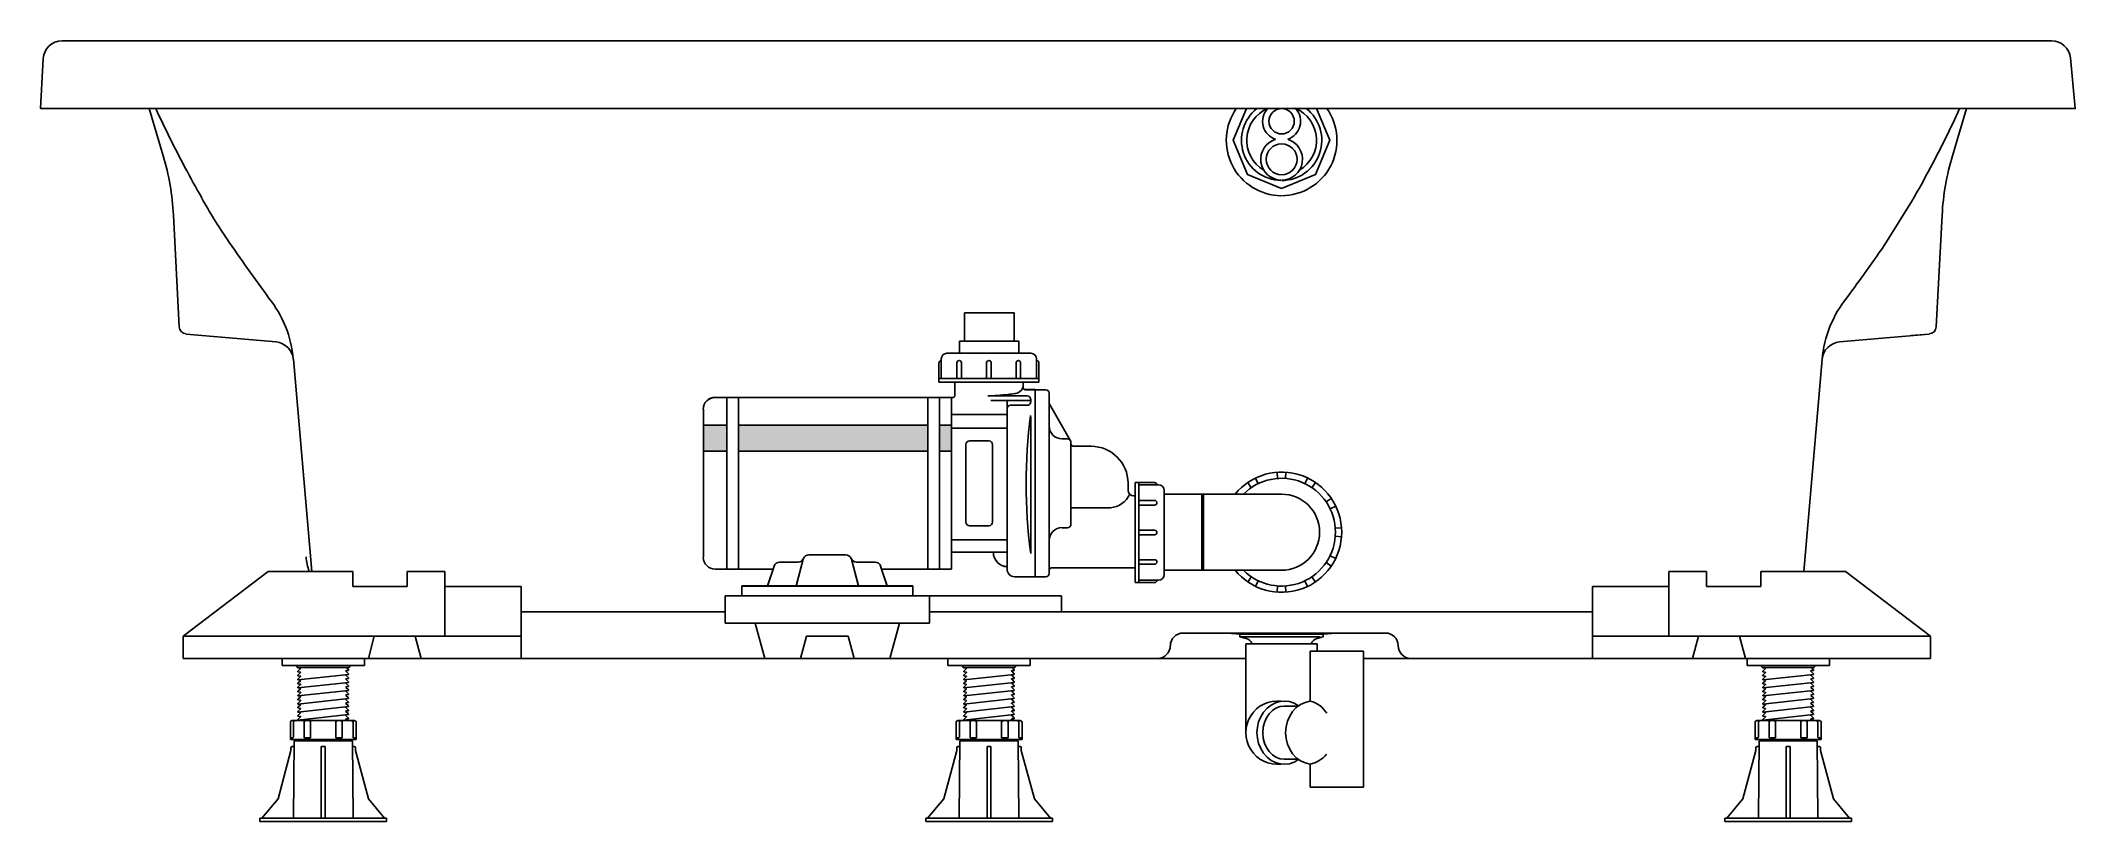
# Model space of a CAD drawing. Header units: millimetres. Extents: x -1216.17 to -1214.67, y 2265.42 to 2266.
import ezdxf

# ---------------------------------------------------------------- set-up
doc = ezdxf.new("R2010")
doc.units = ezdxf.units.MM
doc.header["$LTSCALE"] = 10
doc.layers.add('jacuzzi', color=1, linetype='Continuous')

msp = doc.modelspace()

# ---------------------------------------------------------------- hatches: boundary and pattern name
at = {"layer": 'jacuzzi'}
h = msp.add_hatch(color=256, dxfattribs=at)
h.paths.add_polyline_path([(-1215.6801, 2265.712), (-1215.6801, 2265.6929), (-1215.6628, 2265.6929), (-1215.6628, 2265.712)])
h.paths.add_polyline_path([(-1215.5146, 2265.6929), (-1215.5146, 2265.712), (-1215.6541, 2265.712), (-1215.6541, 2265.6929)])
h.paths.add_polyline_path([(-1215.4973, 2265.712), (-1215.506, 2265.712), (-1215.506, 2265.6929), (-1215.4973, 2265.6929)])

# ---------------------------------------------------------------- linework, layer by layer
for p, q in [((-1216.0888, 2265.9451), (-1216.0784, 2265.9104)), ((-1214.7489, 2265.9451), (-1214.7593, 2265.9104)), ((-1214.7892, 2265.8769), (-1214.8079, 2265.8469)), ((-1216.0665, 2265.7844), (-1216.0708, 2265.8666)), ((-1216.0665, 2265.7844), (-1216.0708, 2265.8666)), ((-1214.7712, 2265.7844), (-1214.7668, 2265.8666)), ((-1214.7712, 2265.7844), (-1214.7668, 2265.8666)), ((-1215.4877, 2265.7947), (-1215.451, 2265.7947)), ((-1216.0614, 2265.7791), (-1215.9951, 2265.7733)), ((-1215.4912, 2265.7739), (-1215.4475, 2265.7739)), ((-1214.7763, 2265.7791), (-1214.8425, 2265.7733)), ((-1214.7763, 2265.7791), (-1214.7899, 2265.7779)), ((-1215.9687, 2265.6042), (-1215.9824, 2265.7606)), ((-1215.5047, 2265.7595), (-1215.5047, 2265.7607)), ((-1215.5047, 2265.7596), (-1215.5047, 2265.7607)), ((-1215.5047, 2265.7463), (-1215.5047, 2265.7595)), ((-1215.5005, 2265.7649), (-1215.4386, 2265.7649)), ((-1215.4344, 2265.7595), (-1215.4344, 2265.7607)), ((-1215.4344, 2265.7596), (-1215.4344, 2265.7607)), ((-1215.4344, 2265.7595), (-1215.4344, 2265.7463)), ((-1214.8689, 2265.6042), (-1214.8553, 2265.7606)), ((-1215.5064, 2265.7463), (-1215.4328, 2265.7463)), ((-1215.5064, 2265.7435), (-1215.4328, 2265.7435)), ((-1215.4947, 2265.7337), (-1215.4947, 2265.7435)), ((-1215.4443, 2265.7394), (-1215.4443, 2265.7435)), ((-1215.4429, 2265.7381), (-1215.4355, 2265.7381)), ((-1215.4429, 2265.738), (-1215.4355, 2265.738)), ((-1215.4355, 2265.6002), (-1215.4355, 2265.738)), ((-1215.4355, 2265.6002), (-1215.4355, 2265.738)), ((-1215.4277, 2265.738), (-1215.4355, 2265.738)), ((-1215.4251, 2265.6028), (-1215.4251, 2265.7354)), ((-1215.6801, 2265.7238), (-1215.6801, 2265.6146)), ((-1215.6801, 2265.7237), (-1215.6801, 2265.6146)), ((-1215.6715, 2265.7324), (-1215.496, 2265.7324)), ((-1215.6628, 2265.7324), (-1215.6628, 2265.6059)), ((-1215.6628, 2265.7324), (-1215.6628, 2265.6059)), ((-1215.6541, 2265.7324), (-1215.6541, 2265.6059)), ((-1215.6541, 2265.7324), (-1215.6541, 2265.6059)), ((-1215.5146, 2265.7324), (-1215.5146, 2265.6059)), ((-1215.506, 2265.7324), (-1215.506, 2265.6059)), ((-1215.4973, 2265.7324), (-1215.4973, 2265.6183)), ((-1215.4973, 2265.7306), (-1215.4973, 2265.6182)), ((-1215.4705, 2265.7335), (-1215.4413, 2265.7335)), ((-1215.4681, 2265.73), (-1215.4388, 2265.73)), ((-1215.4537, 2265.7266), (-1215.4413, 2265.7266)), ((-1215.4388, 2265.7311), (-1215.4388, 2265.7291)), ((-1215.4388, 2265.731), (-1215.4388, 2265.729)), ((-1215.4094, 2265.7005), (-1215.4251, 2265.7278)), ((-1215.6628, 2265.712), (-1215.6801, 2265.712)), ((-1215.5146, 2265.712), (-1215.6541, 2265.712)), ((-1215.506, 2265.712), (-1215.4973, 2265.712)), ((-1215.4973, 2265.7199), (-1215.4562, 2265.7199)), ((-1215.4973, 2265.7098), (-1215.4562, 2265.7098)), ((-1215.4388, 2265.7181), (-1215.4388, 2265.6174)), ((-1215.6628, 2265.6929), (-1215.6801, 2265.6929)), ((-1215.5146, 2265.6929), (-1215.6541, 2265.6929)), ((-1215.506, 2265.6929), (-1215.4973, 2265.6929)), ((-1215.4866, 2265.6405), (-1215.4866, 2265.6977)), ((-1215.4695, 2265.7003), (-1215.484, 2265.7003)), ((-1215.4669, 2265.6405), (-1215.4669, 2265.6977)), ((-1215.4117, 2265.7018), (-1215.4157, 2265.7018)), ((-1215.4091, 2265.639), (-1215.4091, 2265.6992)), ((-1215.3943, 2265.6964), (-1215.4077, 2265.6964)), ((-1215.2571, 2265.6773), (-1215.2568, 2265.6726)), ((-1215.2509, 2265.6726), (-1215.2506, 2265.6773)), ((-1215.367, 2265.664), (-1215.367, 2265.6691)), ((-1215.3617, 2265.6697), (-1215.3617, 2265.596)), ((-1215.359, 2265.6697), (-1215.359, 2265.596)), ((-1215.359, 2265.668), (-1215.3446, 2265.668)), ((-1215.3404, 2265.6638), (-1215.3404, 2265.6019)), ((-1215.3404, 2265.6638), (-1215.3404, 2265.602)), ((-1215.3404, 2265.6611), (-1215.3114, 2265.6611)), ((-1215.2538, 2265.6611), (-1215.3126, 2265.6611)), ((-1215.3126, 2265.6611), (-1215.3126, 2265.6051)), ((-1215.3114, 2265.6611), (-1215.3114, 2265.6051)), ((-1215.2788, 2265.6697), (-1215.2762, 2265.6659)), ((-1215.2711, 2265.6688), (-1215.2731, 2265.673)), ((-1215.2346, 2265.673), (-1215.2366, 2265.6688)), ((-1215.2315, 2265.6659), (-1215.2289, 2265.6697)), ((-1215.38, 2265.6511), (-1215.4091, 2265.6511)), ((-1215.3624, 2265.6599), (-1215.3629, 2265.6599)), ((-1215.3114, 2265.6573), (-1215.3114, 2265.6123)), ((-1215.3114, 2265.6573), (-1215.3114, 2265.6088)), ((-1215.2172, 2265.658), (-1215.221, 2265.6554)), ((-1215.2181, 2265.6503), (-1215.2139, 2265.6523)), ((-1215.4695, 2265.6379), (-1215.484, 2265.6379)), ((-1215.4117, 2265.6364), (-1215.4157, 2265.6364)), ((-1215.2096, 2265.6363), (-1215.2143, 2265.636)), ((-1215.2143, 2265.6301), (-1215.2096, 2265.6298)), ((-1215.6023, 2265.6165), (-1215.5887, 2265.6165)), ((-1215.6023, 2265.6164), (-1215.5887, 2265.6164)), ((-1215.5752, 2265.6165), (-1215.5887, 2265.6165)), ((-1215.5752, 2265.6164), (-1215.5887, 2265.6164)), ((-1215.4973, 2265.6275), (-1215.4973, 2265.6182)), ((-1215.4973, 2265.6275), (-1215.4973, 2265.6183)), ((-1215.4973, 2265.6275), (-1215.4562, 2265.6275)), ((-1215.4562, 2265.6183), (-1215.4973, 2265.6183)), ((-1215.4973, 2265.6183), (-1215.4973, 2265.6059)), ((-1215.4973, 2265.6182), (-1215.4973, 2265.6059)), ((-1215.4562, 2265.6275), (-1215.4562, 2265.6182)), ((-1215.4562, 2265.6275), (-1215.4562, 2265.6183)), ((-1215.3114, 2265.6158), (-1215.3114, 2265.6123)), ((-1215.2139, 2265.6138), (-1215.2181, 2265.6158)), ((-1216.0637, 2265.5566), (-1216.0009, 2265.6042)), ((-1215.9385, 2265.6042), (-1216.0009, 2265.6042)), ((-1215.9385, 2265.6042), (-1215.9385, 2265.5932)), ((-1215.8984, 2265.6042), (-1215.8706, 2265.6042)), ((-1215.8984, 2265.6042), (-1215.8984, 2265.5932)), ((-1215.8706, 2265.6042), (-1215.8706, 2265.5566)), ((-1215.6715, 2265.6059), (-1215.6288, 2265.6059)), ((-1215.6715, 2265.6059), (-1215.6288, 2265.6059)), ((-1215.6329, 2265.5935), (-1215.628, 2265.6081)), ((-1215.6329, 2265.5934), (-1215.628, 2265.608)), ((-1215.6239, 2265.611), (-1215.6103, 2265.611)), ((-1215.6239, 2265.611), (-1215.6103, 2265.611)), ((-1215.6065, 2265.6132), (-1215.6116, 2265.5934)), ((-1215.6065, 2265.6132), (-1215.6116, 2265.5935)), ((-1215.571, 2265.6132), (-1215.5658, 2265.5934)), ((-1215.571, 2265.6132), (-1215.5658, 2265.5935)), ((-1215.5535, 2265.611), (-1215.5671, 2265.611)), ((-1215.5535, 2265.611), (-1215.5671, 2265.611)), ((-1215.5445, 2265.5935), (-1215.5494, 2265.6081)), ((-1215.5445, 2265.5934), (-1215.5494, 2265.608)), ((-1215.5487, 2265.6059), (-1215.4973, 2265.6059)), ((-1215.4562, 2265.6077), (-1215.4562, 2265.6057)), ((-1215.4562, 2265.6077), (-1215.4562, 2265.6057)), ((-1215.4355, 2265.6002), (-1215.4507, 2265.6002)), ((-1215.4277, 2265.6002), (-1215.4355, 2265.6002)), ((-1215.3617, 2265.6068), (-1215.4238, 2265.6068)), ((-1215.3404, 2265.6051), (-1215.3114, 2265.6051)), ((-1215.2538, 2265.6051), (-1215.3126, 2265.6051)), ((-1215.2762, 2265.6003), (-1215.2788, 2265.5964)), ((-1215.2289, 2265.5964), (-1215.2315, 2265.6003)), ((-1215.221, 2265.6107), (-1215.2172, 2265.6081)), ((-1214.9406, 2265.6042), (-1214.9684, 2265.6042)), ((-1214.9684, 2265.6042), (-1214.9684, 2265.5566)), ((-1214.9406, 2265.6042), (-1214.9406, 2265.5932)), ((-1214.9005, 2265.6042), (-1214.8381, 2265.6042)), ((-1214.9005, 2265.6042), (-1214.9005, 2265.5932)), ((-1214.7754, 2265.5566), (-1214.8381, 2265.6042)), ((-1215.8145, 2265.5932), (-1215.8145, 2265.5401)), ((-1215.5134, 2265.5861), (-1215.664, 2265.5861)), ((-1215.664, 2265.5861), (-1215.664, 2265.5661)), ((-1215.654, 2265.5861), (-1215.5234, 2265.5861)), ((-1215.6518, 2265.5862), (-1215.6518, 2265.5935)), ((-1215.6518, 2265.5935), (-1215.5256, 2265.5935)), ((-1215.6518, 2265.5861), (-1215.6518, 2265.5934)), ((-1215.6518, 2265.5934), (-1215.5256, 2265.5934)), ((-1215.5256, 2265.5862), (-1215.6518, 2265.5862)), ((-1215.5256, 2265.5862), (-1215.5256, 2265.5935)), ((-1215.5256, 2265.5861), (-1215.5256, 2265.5934)), ((-1215.5134, 2265.5861), (-1215.5134, 2265.5661)), ((-1215.5134, 2265.5861), (-1215.416, 2265.5861)), ((-1215.416, 2265.5861), (-1215.416, 2265.5745)), ((-1215.3457, 2265.5977), (-1215.359, 2265.5977)), ((-1215.3457, 2265.5978), (-1215.3446, 2265.5978)), ((-1215.3457, 2265.5977), (-1215.3446, 2265.5977)), ((-1215.2731, 2265.5931), (-1215.2711, 2265.5973)), ((-1215.2568, 2265.5935), (-1215.2571, 2265.5888)), ((-1215.2506, 2265.5888), (-1215.2509, 2265.5935)), ((-1215.2366, 2265.5973), (-1215.2346, 2265.5931)), ((-1215.0245, 2265.5932), (-1215.0245, 2265.5401)), ((-1215.8145, 2265.5744), (-1215.664, 2265.5744)), ((-1215.5134, 2265.5745), (-1215.0245, 2265.5745)), ((-1216.0637, 2265.5566), (-1215.8145, 2265.5566)), ((-1216.0637, 2265.5401), (-1216.0637, 2265.5566)), ((-1215.9227, 2265.5566), (-1215.9271, 2265.5401)), ((-1215.8925, 2265.5566), (-1215.8881, 2265.5401)), ((-1215.5134, 2265.5661), (-1215.664, 2265.5661)), ((-1215.6418, 2265.5661), (-1215.6349, 2265.5401)), ((-1215.604, 2265.5566), (-1215.6084, 2265.5401)), ((-1215.604, 2265.5566), (-1215.5734, 2265.5566)), ((-1215.5734, 2265.5566), (-1215.569, 2265.5401)), ((-1215.5356, 2265.5661), (-1215.5426, 2265.5401)), ((-1215.3265, 2265.5588), (-1215.1772, 2265.5588)), ((-1215.2938, 2265.5588), (-1215.2845, 2265.5579)), ((-1215.2938, 2265.5588), (-1215.2845, 2265.5579)), ((-1215.2845, 2265.5579), (-1215.2232, 2265.5579)), ((-1215.2845, 2265.5579), (-1215.2845, 2265.556)), ((-1215.2845, 2265.5579), (-1215.2845, 2265.556)), ((-1215.2845, 2265.556), (-1215.2253, 2265.556)), ((-1215.28, 2265.5548), (-1215.2845, 2265.556)), ((-1215.2277, 2265.5548), (-1215.2232, 2265.556)), ((-1215.2139, 2265.5588), (-1215.2232, 2265.5579)), ((-1215.2139, 2265.5588), (-1215.2232, 2265.5579)), ((-1215.2232, 2265.5579), (-1215.2232, 2265.556)), ((-1215.2232, 2265.5579), (-1215.2232, 2265.556)), ((-1214.7754, 2265.5566), (-1215.0245, 2265.5566)), ((-1214.9465, 2265.5566), (-1214.9509, 2265.5401)), ((-1214.9163, 2265.5566), (-1214.9119, 2265.5401)), ((-1214.7754, 2265.5401), (-1214.7754, 2265.5566)), ((-1216.0637, 2265.5401), (-1215.2802, 2265.5401)), ((-1215.9962, 2265.5401), (-1215.9245, 2265.5401)), ((-1215.9907, 2265.5401), (-1215.9907, 2265.5348)), ((-1215.9907, 2265.5401), (-1215.9907, 2265.5348)), ((-1215.93, 2265.5401), (-1215.93, 2265.5348)), ((-1215.93, 2265.5401), (-1215.93, 2265.5348)), ((-1215.5053, 2265.5401), (-1215.4337, 2265.5401)), ((-1215.4998, 2265.5401), (-1215.4998, 2265.5348)), ((-1215.4998, 2265.5401), (-1215.4998, 2265.5348)), ((-1215.4392, 2265.5401), (-1215.4392, 2265.5348)), ((-1215.4392, 2265.5401), (-1215.4392, 2265.5348)), ((-1215.2802, 2265.4854), (-1215.2802, 2265.5509)), ((-1215.2802, 2265.5509), (-1215.2275, 2265.5509)), ((-1215.2328, 2265.5455), (-1215.2328, 2265.5086)), ((-1215.2328, 2265.5455), (-1215.1935, 2265.5455)), ((-1215.2275, 2265.5509), (-1215.2275, 2265.5455)), ((-1215.1935, 2265.5455), (-1215.1935, 2265.4452)), ((-1215.1935, 2265.5401), (-1214.7754, 2265.5401)), ((-1214.9162, 2265.5401), (-1214.8445, 2265.5401)), ((-1214.9107, 2265.5401), (-1214.9107, 2265.5348)), ((-1214.9107, 2265.5401), (-1214.9107, 2265.5348)), ((-1214.85, 2265.5401), (-1214.85, 2265.5348)), ((-1214.85, 2265.5401), (-1214.85, 2265.5348)), ((-1215.93, 2265.5348), (-1215.9907, 2265.5348)), ((-1215.9795, 2265.5343), (-1215.9795, 2265.5343)), ((-1215.9795, 2265.5334), (-1215.9783, 2265.5334)), ((-1215.9795, 2265.5284), (-1215.9795, 2265.5284)), ((-1215.979, 2265.5334), (-1215.979, 2265.5332)), ((-1215.979, 2265.5332), (-1215.9772, 2265.533)), ((-1215.9771, 2265.5326), (-1215.979, 2265.5307)), ((-1215.979, 2265.5307), (-1215.979, 2265.5302)), ((-1215.979, 2265.5302), (-1215.9772, 2265.53)), ((-1215.9771, 2265.5297), (-1215.979, 2265.5278)), ((-1215.979, 2265.5243), (-1215.9417, 2265.5283)), ((-1215.979, 2265.5278), (-1215.979, 2265.5273)), ((-1215.979, 2265.5273), (-1215.9772, 2265.5271)), ((-1215.9771, 2265.5267), (-1215.979, 2265.5248)), ((-1215.9783, 2265.5334), (-1215.9412, 2265.5334)), ((-1215.9436, 2265.5307), (-1215.9417, 2265.5288)), ((-1215.9436, 2265.5277), (-1215.9417, 2265.5258)), ((-1215.9417, 2265.5313), (-1215.9435, 2265.5311)), ((-1215.9417, 2265.5283), (-1215.9435, 2265.5281)), ((-1215.9417, 2265.5254), (-1215.9435, 2265.5251)), ((-1215.9425, 2265.5326), (-1215.9417, 2265.5318)), ((-1215.9417, 2265.5318), (-1215.9417, 2265.5313)), ((-1215.9417, 2265.5288), (-1215.9417, 2265.5283)), ((-1215.9417, 2265.5258), (-1215.9417, 2265.5254)), ((-1215.4392, 2265.5348), (-1215.4998, 2265.5348)), ((-1215.4886, 2265.5343), (-1215.4886, 2265.5343)), ((-1215.4886, 2265.5334), (-1215.4875, 2265.5334)), ((-1215.4886, 2265.5284), (-1215.4886, 2265.5284)), ((-1215.4881, 2265.5334), (-1215.4881, 2265.5332)), ((-1215.4881, 2265.5332), (-1215.4863, 2265.533)), ((-1215.4862, 2265.5326), (-1215.4881, 2265.5307)), ((-1215.4881, 2265.5307), (-1215.4881, 2265.5302)), ((-1215.4881, 2265.5302), (-1215.4863, 2265.53)), ((-1215.4862, 2265.5297), (-1215.4881, 2265.5278)), ((-1215.4881, 2265.5243), (-1215.4509, 2265.5283)), ((-1215.4881, 2265.5278), (-1215.4881, 2265.5273)), ((-1215.4881, 2265.5273), (-1215.4863, 2265.5271)), ((-1215.4862, 2265.5267), (-1215.4881, 2265.5248)), ((-1215.4875, 2265.5334), (-1215.4504, 2265.5334)), ((-1215.4528, 2265.5307), (-1215.4509, 2265.5288)), ((-1215.4528, 2265.5277), (-1215.4509, 2265.5258)), ((-1215.4509, 2265.5313), (-1215.4527, 2265.5311)), ((-1215.4509, 2265.5283), (-1215.4527, 2265.5281)), ((-1215.4509, 2265.5254), (-1215.4527, 2265.5251)), ((-1215.4517, 2265.5326), (-1215.4509, 2265.5318)), ((-1215.4509, 2265.5318), (-1215.4509, 2265.5313)), ((-1215.4509, 2265.5288), (-1215.4509, 2265.5283)), ((-1215.4509, 2265.5258), (-1215.4509, 2265.5254)), ((-1214.85, 2265.5348), (-1214.9107, 2265.5348)), ((-1214.8995, 2265.5343), (-1214.8995, 2265.5343)), ((-1214.8995, 2265.5334), (-1214.8983, 2265.5334)), ((-1214.8995, 2265.5284), (-1214.8995, 2265.5284)), ((-1214.899, 2265.5334), (-1214.899, 2265.5332)), ((-1214.899, 2265.5332), (-1214.8972, 2265.533)), ((-1214.8971, 2265.5326), (-1214.899, 2265.5307)), ((-1214.899, 2265.5307), (-1214.899, 2265.5302)), ((-1214.899, 2265.5302), (-1214.8972, 2265.53)), ((-1214.8971, 2265.5297), (-1214.899, 2265.5278)), ((-1214.899, 2265.5243), (-1214.8617, 2265.5283)), ((-1214.899, 2265.5278), (-1214.899, 2265.5273)), ((-1214.899, 2265.5273), (-1214.8972, 2265.5271)), ((-1214.8971, 2265.5267), (-1214.899, 2265.5248)), ((-1214.8983, 2265.5334), (-1214.8612, 2265.5334)), ((-1214.8636, 2265.5307), (-1214.8617, 2265.5288)), ((-1214.8636, 2265.5277), (-1214.8617, 2265.5258)), ((-1214.8617, 2265.5313), (-1214.8635, 2265.5311)), ((-1214.8617, 2265.5283), (-1214.8635, 2265.5281)), ((-1214.8617, 2265.5254), (-1214.8635, 2265.5251)), ((-1214.8625, 2265.5326), (-1214.8617, 2265.5318)), ((-1214.8617, 2265.5318), (-1214.8617, 2265.5313)), ((-1214.8617, 2265.5288), (-1214.8617, 2265.5283)), ((-1214.8617, 2265.5258), (-1214.8617, 2265.5254)), ((-1215.979, 2265.5248), (-1215.979, 2265.5243)), ((-1215.979, 2265.5243), (-1215.9772, 2265.5241)), ((-1215.9771, 2265.5237), (-1215.979, 2265.5218)), ((-1215.979, 2265.5184), (-1215.9417, 2265.5224)), ((-1215.979, 2265.5218), (-1215.979, 2265.5214)), ((-1215.979, 2265.5214), (-1215.9772, 2265.5211)), ((-1215.9771, 2265.5208), (-1215.979, 2265.5189)), ((-1215.979, 2265.5189), (-1215.979, 2265.5184)), ((-1215.979, 2265.5184), (-1215.9772, 2265.5182)), ((-1215.9771, 2265.5178), (-1215.979, 2265.5159)), ((-1215.979, 2265.5125), (-1215.9417, 2265.5165)), ((-1215.979, 2265.5159), (-1215.979, 2265.5154)), ((-1215.979, 2265.5154), (-1215.9772, 2265.5152)), ((-1215.9771, 2265.5148), (-1215.979, 2265.5129)), ((-1215.979, 2265.5129), (-1215.979, 2265.5125)), ((-1215.979, 2265.5125), (-1215.9772, 2265.5122)), ((-1215.9771, 2265.5119), (-1215.979, 2265.51)), ((-1215.979, 2265.5065), (-1215.9417, 2265.5105)), ((-1215.9436, 2265.5248), (-1215.9417, 2265.5229)), ((-1215.9436, 2265.5218), (-1215.9417, 2265.5199)), ((-1215.9436, 2265.5188), (-1215.9417, 2265.5169)), ((-1215.9436, 2265.5159), (-1215.9417, 2265.514)), ((-1215.9436, 2265.5129), (-1215.9417, 2265.511)), ((-1215.9417, 2265.5224), (-1215.9435, 2265.5222)), ((-1215.9417, 2265.5194), (-1215.9435, 2265.5192)), ((-1215.9417, 2265.5165), (-1215.9435, 2265.5162)), ((-1215.9417, 2265.5135), (-1215.9435, 2265.5133)), ((-1215.9417, 2265.5105), (-1215.9435, 2265.5103)), ((-1215.9417, 2265.5229), (-1215.9417, 2265.5224)), ((-1215.9417, 2265.5199), (-1215.9417, 2265.5194)), ((-1215.9417, 2265.5169), (-1215.9417, 2265.5165)), ((-1215.9417, 2265.514), (-1215.9417, 2265.5135)), ((-1215.9417, 2265.511), (-1215.9417, 2265.5105)), ((-1215.4881, 2265.5248), (-1215.4881, 2265.5243)), ((-1215.4881, 2265.5243), (-1215.4863, 2265.5241)), ((-1215.4862, 2265.5237), (-1215.4881, 2265.5218)), ((-1215.4881, 2265.5184), (-1215.4509, 2265.5224)), ((-1215.4881, 2265.5218), (-1215.4881, 2265.5214)), ((-1215.4881, 2265.5214), (-1215.4863, 2265.5211)), ((-1215.4862, 2265.5208), (-1215.4881, 2265.5189)), ((-1215.4881, 2265.5189), (-1215.4881, 2265.5184)), ((-1215.4881, 2265.5184), (-1215.4863, 2265.5182)), ((-1215.4862, 2265.5178), (-1215.4881, 2265.5159)), ((-1215.4881, 2265.5125), (-1215.4509, 2265.5165)), ((-1215.4881, 2265.5159), (-1215.4881, 2265.5154)), ((-1215.4881, 2265.5154), (-1215.4863, 2265.5152)), ((-1215.4862, 2265.5148), (-1215.4881, 2265.5129)), ((-1215.4881, 2265.5129), (-1215.4881, 2265.5125)), ((-1215.4881, 2265.5125), (-1215.4863, 2265.5122)), ((-1215.4862, 2265.5119), (-1215.4881, 2265.51)), ((-1215.4881, 2265.5065), (-1215.4509, 2265.5105)), ((-1215.4528, 2265.5248), (-1215.4509, 2265.5229)), ((-1215.4528, 2265.5218), (-1215.4509, 2265.5199)), ((-1215.4528, 2265.5188), (-1215.4509, 2265.5169)), ((-1215.4528, 2265.5159), (-1215.4509, 2265.514)), ((-1215.4528, 2265.5129), (-1215.4509, 2265.511)), ((-1215.4509, 2265.5224), (-1215.4527, 2265.5222)), ((-1215.4509, 2265.5194), (-1215.4527, 2265.5192)), ((-1215.4509, 2265.5165), (-1215.4527, 2265.5162)), ((-1215.4509, 2265.5135), (-1215.4527, 2265.5133)), ((-1215.4509, 2265.5105), (-1215.4527, 2265.5103)), ((-1215.4509, 2265.5229), (-1215.4509, 2265.5224)), ((-1215.4509, 2265.5199), (-1215.4509, 2265.5194)), ((-1215.4509, 2265.5169), (-1215.4509, 2265.5165)), ((-1215.4509, 2265.514), (-1215.4509, 2265.5135)), ((-1215.4509, 2265.511), (-1215.4509, 2265.5105)), ((-1214.899, 2265.5248), (-1214.899, 2265.5243)), ((-1214.899, 2265.5243), (-1214.8972, 2265.5241)), ((-1214.8971, 2265.5237), (-1214.899, 2265.5218)), ((-1214.899, 2265.5184), (-1214.8617, 2265.5224)), ((-1214.899, 2265.5218), (-1214.899, 2265.5214)), ((-1214.899, 2265.5214), (-1214.8972, 2265.5211)), ((-1214.8971, 2265.5208), (-1214.899, 2265.5189)), ((-1214.899, 2265.5189), (-1214.899, 2265.5184)), ((-1214.899, 2265.5184), (-1214.8972, 2265.5182)), ((-1214.8971, 2265.5178), (-1214.899, 2265.5159)), ((-1214.899, 2265.5125), (-1214.8617, 2265.5165)), ((-1214.899, 2265.5159), (-1214.899, 2265.5154)), ((-1214.899, 2265.5154), (-1214.8972, 2265.5152)), ((-1214.8971, 2265.5148), (-1214.899, 2265.5129)), ((-1214.899, 2265.5129), (-1214.899, 2265.5125)), ((-1214.899, 2265.5125), (-1214.8972, 2265.5122)), ((-1214.8971, 2265.5119), (-1214.899, 2265.51)), ((-1214.899, 2265.5065), (-1214.8617, 2265.5105)), ((-1214.8636, 2265.5248), (-1214.8617, 2265.5229)), ((-1214.8636, 2265.5218), (-1214.8617, 2265.5199)), ((-1214.8636, 2265.5188), (-1214.8617, 2265.5169)), ((-1214.8636, 2265.5159), (-1214.8617, 2265.514)), ((-1214.8636, 2265.5129), (-1214.8617, 2265.511)), ((-1214.8617, 2265.5224), (-1214.8635, 2265.5222)), ((-1214.8617, 2265.5194), (-1214.8635, 2265.5192)), ((-1214.8617, 2265.5165), (-1214.8635, 2265.5162)), ((-1214.8617, 2265.5135), (-1214.8635, 2265.5133)), ((-1214.8617, 2265.5105), (-1214.8635, 2265.5103)), ((-1214.8617, 2265.5229), (-1214.8617, 2265.5224)), ((-1214.8617, 2265.5199), (-1214.8617, 2265.5194)), ((-1214.8617, 2265.5169), (-1214.8617, 2265.5165)), ((-1214.8617, 2265.514), (-1214.8617, 2265.5135)), ((-1214.8617, 2265.511), (-1214.8617, 2265.5105)), ((-1215.979, 2265.51), (-1215.979, 2265.5095)), ((-1215.979, 2265.5095), (-1215.9772, 2265.5093)), ((-1215.9771, 2265.5089), (-1215.979, 2265.507)), ((-1215.979, 2265.507), (-1215.979, 2265.5065)), ((-1215.979, 2265.5065), (-1215.9772, 2265.5063)), ((-1215.9771, 2265.506), (-1215.979, 2265.5041)), ((-1215.979, 2265.5006), (-1215.9417, 2265.5046)), ((-1215.979, 2265.5041), (-1215.979, 2265.5036)), ((-1215.979, 2265.5036), (-1215.9772, 2265.5033)), ((-1215.9771, 2265.503), (-1215.979, 2265.5011)), ((-1215.979, 2265.5011), (-1215.979, 2265.5006)), ((-1215.979, 2265.5006), (-1215.9772, 2265.5004)), ((-1215.9771, 2265.5), (-1215.979, 2265.4981)), ((-1215.979, 2265.4947), (-1215.9417, 2265.4987)), ((-1215.979, 2265.4981), (-1215.979, 2265.4976)), ((-1215.979, 2265.4976), (-1215.9772, 2265.4974)), ((-1215.9771, 2265.4971), (-1215.979, 2265.4952)), ((-1215.979, 2265.4952), (-1215.979, 2265.4947)), ((-1215.9436, 2265.5099), (-1215.9417, 2265.508)), ((-1215.9436, 2265.507), (-1215.9417, 2265.5051)), ((-1215.9436, 2265.504), (-1215.9417, 2265.5021)), ((-1215.9436, 2265.5011), (-1215.9417, 2265.4992)), ((-1215.9436, 2265.4981), (-1215.9417, 2265.4962)), ((-1215.9436, 2265.4951), (-1215.9428, 2265.4943)), ((-1215.9417, 2265.5076), (-1215.9435, 2265.5073)), ((-1215.9417, 2265.5046), (-1215.9435, 2265.5044)), ((-1215.9417, 2265.5016), (-1215.9435, 2265.5014)), ((-1215.9417, 2265.4987), (-1215.9435, 2265.4985)), ((-1215.9417, 2265.4957), (-1215.9435, 2265.4955)), ((-1215.9417, 2265.508), (-1215.9417, 2265.5076)), ((-1215.9417, 2265.5051), (-1215.9417, 2265.5046)), ((-1215.9417, 2265.5021), (-1215.9417, 2265.5016)), ((-1215.9417, 2265.4992), (-1215.9417, 2265.4987)), ((-1215.9417, 2265.4962), (-1215.9417, 2265.4957)), ((-1215.4881, 2265.51), (-1215.4881, 2265.5095)), ((-1215.4881, 2265.5095), (-1215.4863, 2265.5093)), ((-1215.4862, 2265.5089), (-1215.4881, 2265.507)), ((-1215.4881, 2265.507), (-1215.4881, 2265.5065)), ((-1215.4881, 2265.5065), (-1215.4863, 2265.5063)), ((-1215.4862, 2265.506), (-1215.4881, 2265.5041)), ((-1215.4881, 2265.5006), (-1215.4509, 2265.5046)), ((-1215.4881, 2265.5041), (-1215.4881, 2265.5036)), ((-1215.4881, 2265.5036), (-1215.4863, 2265.5033)), ((-1215.4862, 2265.503), (-1215.4881, 2265.5011)), ((-1215.4881, 2265.5011), (-1215.4881, 2265.5006)), ((-1215.4881, 2265.5006), (-1215.4863, 2265.5004)), ((-1215.4862, 2265.5), (-1215.4881, 2265.4981)), ((-1215.4881, 2265.4947), (-1215.4509, 2265.4987)), ((-1215.4881, 2265.4981), (-1215.4881, 2265.4976)), ((-1215.4881, 2265.4976), (-1215.4863, 2265.4974)), ((-1215.4862, 2265.4971), (-1215.4881, 2265.4952)), ((-1215.4881, 2265.4952), (-1215.4881, 2265.4947)), ((-1215.4528, 2265.5099), (-1215.4509, 2265.508)), ((-1215.4528, 2265.507), (-1215.4509, 2265.5051)), ((-1215.4528, 2265.504), (-1215.4509, 2265.5021)), ((-1215.4528, 2265.5011), (-1215.4509, 2265.4992)), ((-1215.4528, 2265.4981), (-1215.4509, 2265.4962)), ((-1215.4528, 2265.4951), (-1215.4519, 2265.4943)), ((-1215.4509, 2265.5076), (-1215.4527, 2265.5073)), ((-1215.4509, 2265.5046), (-1215.4527, 2265.5044)), ((-1215.4509, 2265.5016), (-1215.4527, 2265.5014)), ((-1215.4509, 2265.4987), (-1215.4527, 2265.4985)), ((-1215.4509, 2265.4957), (-1215.4527, 2265.4955)), ((-1215.4509, 2265.508), (-1215.4509, 2265.5076)), ((-1215.4509, 2265.5051), (-1215.4509, 2265.5046)), ((-1215.4509, 2265.5021), (-1215.4509, 2265.5016)), ((-1215.4509, 2265.4992), (-1215.4509, 2265.4987)), ((-1215.4509, 2265.4962), (-1215.4509, 2265.4957)), ((-1215.2518, 2265.505), (-1215.2416, 2265.505)), ((-1214.899, 2265.51), (-1214.899, 2265.5095)), ((-1214.899, 2265.5095), (-1214.8972, 2265.5093)), ((-1214.8971, 2265.5089), (-1214.899, 2265.507)), ((-1214.899, 2265.507), (-1214.899, 2265.5065)), ((-1214.899, 2265.5065), (-1214.8972, 2265.5063)), ((-1214.8971, 2265.506), (-1214.899, 2265.5041)), ((-1214.899, 2265.5006), (-1214.8617, 2265.5046)), ((-1214.899, 2265.5041), (-1214.899, 2265.5036)), ((-1214.899, 2265.5036), (-1214.8972, 2265.5033)), ((-1214.8971, 2265.503), (-1214.899, 2265.5011)), ((-1214.899, 2265.5011), (-1214.899, 2265.5006)), ((-1214.899, 2265.5006), (-1214.8972, 2265.5004)), ((-1214.8971, 2265.5), (-1214.899, 2265.4981)), ((-1214.899, 2265.4947), (-1214.8617, 2265.4987)), ((-1214.899, 2265.4981), (-1214.899, 2265.4976)), ((-1214.899, 2265.4976), (-1214.8972, 2265.4974)), ((-1214.8971, 2265.4971), (-1214.899, 2265.4952)), ((-1214.899, 2265.4952), (-1214.899, 2265.4947)), ((-1214.8636, 2265.5099), (-1214.8617, 2265.508)), ((-1214.8636, 2265.507), (-1214.8617, 2265.5051)), ((-1214.8636, 2265.504), (-1214.8617, 2265.5021)), ((-1214.8636, 2265.5011), (-1214.8617, 2265.4992)), ((-1214.8636, 2265.4981), (-1214.8617, 2265.4962)), ((-1214.8636, 2265.4951), (-1214.8628, 2265.4943)), ((-1214.8617, 2265.5076), (-1214.8635, 2265.5073)), ((-1214.8617, 2265.5046), (-1214.8635, 2265.5044)), ((-1214.8617, 2265.5016), (-1214.8635, 2265.5014)), ((-1214.8617, 2265.4987), (-1214.8635, 2265.4985)), ((-1214.8617, 2265.4957), (-1214.8635, 2265.4955)), ((-1214.8617, 2265.508), (-1214.8617, 2265.5076)), ((-1214.8617, 2265.5051), (-1214.8617, 2265.5046)), ((-1214.8617, 2265.5021), (-1214.8617, 2265.5016)), ((-1214.8617, 2265.4992), (-1214.8617, 2265.4987)), ((-1214.8617, 2265.4962), (-1214.8617, 2265.4957)), ((-1215.9846, 2265.4803), (-1215.9846, 2265.4933)), ((-1215.9846, 2265.4817), (-1215.9828, 2265.4817)), ((-1215.9846, 2265.4803), (-1215.9846, 2265.4813)), ((-1215.9846, 2265.4803), (-1215.9361, 2265.4803)), ((-1215.9837, 2265.4943), (-1215.937, 2265.4943)), ((-1215.9823, 2265.4821), (-1215.9823, 2265.4933)), ((-1215.9792, 2265.4943), (-1215.9415, 2265.4943)), ((-1215.979, 2265.4947), (-1215.9772, 2265.4945)), ((-1215.9744, 2265.4943), (-1215.9744, 2265.4817)), ((-1215.9744, 2265.4817), (-1215.9697, 2265.4817)), ((-1215.9697, 2265.4943), (-1215.9697, 2265.4817)), ((-1215.951, 2265.4943), (-1215.951, 2265.4817)), ((-1215.951, 2265.4817), (-1215.9464, 2265.4817)), ((-1215.9464, 2265.4943), (-1215.9464, 2265.4817)), ((-1215.9384, 2265.4821), (-1215.9384, 2265.4933)), ((-1215.938, 2265.4817), (-1215.9361, 2265.4817)), ((-1215.9361, 2265.4813), (-1215.9361, 2265.4933)), ((-1215.9361, 2265.4803), (-1215.9361, 2265.4813)), ((-1215.4938, 2265.4803), (-1215.4938, 2265.4933)), ((-1215.4938, 2265.4817), (-1215.4919, 2265.4817)), ((-1215.4938, 2265.4803), (-1215.4938, 2265.4813)), ((-1215.4938, 2265.4803), (-1215.4452, 2265.4803)), ((-1215.4928, 2265.4943), (-1215.4462, 2265.4943)), ((-1215.4914, 2265.4821), (-1215.4914, 2265.4933)), ((-1215.4884, 2265.4943), (-1215.4507, 2265.4943)), ((-1215.4881, 2265.4947), (-1215.4863, 2265.4945)), ((-1215.4835, 2265.4943), (-1215.4835, 2265.4817)), ((-1215.4835, 2265.4817), (-1215.4788, 2265.4817)), ((-1215.4788, 2265.4943), (-1215.4788, 2265.4817)), ((-1215.4602, 2265.4943), (-1215.4602, 2265.4817)), ((-1215.4602, 2265.4817), (-1215.4555, 2265.4817)), ((-1215.4555, 2265.4943), (-1215.4555, 2265.4817)), ((-1215.4476, 2265.4821), (-1215.4476, 2265.4933)), ((-1215.4471, 2265.4817), (-1215.4452, 2265.4817)), ((-1215.4452, 2265.4813), (-1215.4452, 2265.4933)), ((-1215.4452, 2265.4803), (-1215.4452, 2265.4813)), ((-1214.9046, 2265.4803), (-1214.9046, 2265.4933)), ((-1214.9046, 2265.4817), (-1214.9028, 2265.4817)), ((-1214.9046, 2265.4803), (-1214.9046, 2265.4813)), ((-1214.9046, 2265.4803), (-1214.8561, 2265.4803)), ((-1214.9037, 2265.4943), (-1214.857, 2265.4943)), ((-1214.9023, 2265.4821), (-1214.9023, 2265.4933)), ((-1214.8992, 2265.4943), (-1214.8615, 2265.4943)), ((-1214.899, 2265.4947), (-1214.8972, 2265.4945)), ((-1214.8944, 2265.4943), (-1214.8944, 2265.4817)), ((-1214.8944, 2265.4817), (-1214.8897, 2265.4817)), ((-1214.8897, 2265.4943), (-1214.8897, 2265.4817)), ((-1214.871, 2265.4943), (-1214.871, 2265.4817)), ((-1214.871, 2265.4817), (-1214.8664, 2265.4817)), ((-1214.8664, 2265.4943), (-1214.8664, 2265.4817)), ((-1214.8584, 2265.4821), (-1214.8584, 2265.4933)), ((-1214.858, 2265.4817), (-1214.8561, 2265.4817)), ((-1214.8561, 2265.4813), (-1214.8561, 2265.4933)), ((-1214.8561, 2265.4803), (-1214.8561, 2265.4813)), ((-1215.9937, 2265.4366), (-1215.9842, 2265.4724)), ((-1215.9842, 2265.4724), (-1215.9842, 2265.4743)), ((-1215.9832, 2265.4752), (-1215.9818, 2265.4752)), ((-1215.9823, 2265.4229), (-1215.9818, 2265.4795)), ((-1215.9818, 2265.4795), (-1215.9389, 2265.4795)), ((-1215.9618, 2265.4752), (-1215.959, 2265.4752)), ((-1215.9618, 2265.4225), (-1215.9618, 2265.4752)), ((-1215.959, 2265.4225), (-1215.959, 2265.4752)), ((-1215.9384, 2265.4229), (-1215.9389, 2265.4795)), ((-1215.9375, 2265.4752), (-1215.9389, 2265.4752)), ((-1215.9366, 2265.4724), (-1215.9366, 2265.4743)), ((-1215.927, 2265.4366), (-1215.9366, 2265.4724)), ((-1215.5029, 2265.4366), (-1215.4933, 2265.4724)), ((-1215.4933, 2265.4724), (-1215.4933, 2265.4743)), ((-1215.4924, 2265.4752), (-1215.491, 2265.4752)), ((-1215.4915, 2265.4229), (-1215.491, 2265.4795)), ((-1215.491, 2265.4795), (-1215.448, 2265.4795)), ((-1215.4709, 2265.4752), (-1215.4681, 2265.4752)), ((-1215.4709, 2265.4225), (-1215.4709, 2265.4752)), ((-1215.4681, 2265.4225), (-1215.4681, 2265.4752)), ((-1215.4476, 2265.4229), (-1215.448, 2265.4795)), ((-1215.4466, 2265.4752), (-1215.448, 2265.4752)), ((-1215.4457, 2265.4724), (-1215.4457, 2265.4743)), ((-1215.4361, 2265.4366), (-1215.4457, 2265.4724)), ((-1215.2518, 2265.4658), (-1215.2483, 2265.4658)), ((-1215.2483, 2265.4658), (-1215.2416, 2265.4658)), ((-1214.9137, 2265.4366), (-1214.9042, 2265.4724)), ((-1214.9042, 2265.4724), (-1214.9042, 2265.4743)), ((-1214.9032, 2265.4752), (-1214.9018, 2265.4752)), ((-1214.9023, 2265.4229), (-1214.9018, 2265.4795)), ((-1214.9018, 2265.4795), (-1214.8589, 2265.4795)), ((-1214.8818, 2265.4752), (-1214.879, 2265.4752)), ((-1214.8818, 2265.4225), (-1214.8818, 2265.4752)), ((-1214.879, 2265.4225), (-1214.879, 2265.4752)), ((-1214.8584, 2265.4229), (-1214.8589, 2265.4795)), ((-1214.8575, 2265.4752), (-1214.8589, 2265.4752)), ((-1214.8566, 2265.4724), (-1214.8566, 2265.4743)), ((-1214.847, 2265.4366), (-1214.8566, 2265.4724)), ((-1215.2328, 2265.4622), (-1215.2328, 2265.4452)), ((-1216.0056, 2265.4225), (-1215.9937, 2265.4366)), ((-1215.9151, 2265.4225), (-1215.927, 2265.4366)), ((-1215.5148, 2265.4225), (-1215.5029, 2265.4366)), ((-1215.4242, 2265.4225), (-1215.4361, 2265.4366)), ((-1215.2328, 2265.4452), (-1215.1935, 2265.4452)), ((-1214.9256, 2265.4225), (-1214.9137, 2265.4366)), ((-1214.8351, 2265.4225), (-1214.847, 2265.4366)), ((-1216.007, 2265.4225), (-1215.9137, 2265.4225)), ((-1216.007, 2265.4201), (-1216.007, 2265.4225)), ((-1216.007, 2265.4201), (-1215.9137, 2265.4201)), ((-1215.9137, 2265.4201), (-1215.9137, 2265.4225)), ((-1215.5162, 2265.4225), (-1215.4228, 2265.4225)), ((-1215.5162, 2265.4201), (-1215.5162, 2265.4225)), ((-1215.5162, 2265.4201), (-1215.4228, 2265.4201)), ((-1215.4228, 2265.4201), (-1215.4228, 2265.4225)), ((-1214.927, 2265.4225), (-1214.8337, 2265.4225)), ((-1214.927, 2265.4201), (-1214.927, 2265.4225)), ((-1214.927, 2265.4201), (-1214.8337, 2265.4201)), ((-1214.8337, 2265.4201), (-1214.8337, 2265.4225))]:
    msp.add_line(p, q, dxfattribs=at)
msp.add_lwpolyline([(-1216.1668, 2265.982, -0.396768), (-1216.1529, 2265.9951), (-1214.6862, 2265.9951, -0.385314), (-1214.6722, 2265.9825), (-1214.6687, 2265.9451), (-1216.1687, 2265.9451)], format="xyb", close=True, dxfattribs=at)
for points in [[(-1215.2797, 2265.9451), (-1215.2894, 2265.9218), (-1215.279, 2265.8966), (-1215.2538, 2265.8862)], [(-1215.2538, 2265.8862), (-1215.2287, 2265.8966), (-1215.2183, 2265.9218), (-1215.228, 2265.9451)], [(-1215.4877, 2265.7947), (-1215.4877, 2265.7739)], [(-1215.451, 2265.7947), (-1215.451, 2265.7739)], [(-1215.4912, 2265.7739), (-1215.4912, 2265.7649)], [(-1215.4475, 2265.7739), (-1215.4475, 2265.7649)], [(-1215.5064, 2265.7579), (-1215.5064, 2265.7435)], [(-1215.4932, 2265.7579), (-1215.4932, 2265.7463)], [(-1215.4898, 2265.7579), (-1215.4898, 2265.7463)], [(-1215.4713, 2265.7579), (-1215.4713, 2265.7463)], [(-1215.4679, 2265.7579), (-1215.4679, 2265.7463)], [(-1215.4496, 2265.7579), (-1215.4496, 2265.7463)], [(-1215.4462, 2265.7579), (-1215.4462, 2265.7463)], [(-1215.4328, 2265.7579), (-1215.4328, 2265.7435)], [(-1215.4562, 2265.73), (-1215.4562, 2265.6275)], [(-1215.3474, 2265.6697), (-1215.3617, 2265.6697)], [(-1215.3474, 2265.6565), (-1215.359, 2265.6565)], [(-1215.3474, 2265.6531), (-1215.359, 2265.6531)], [(-1215.3474, 2265.6345), (-1215.359, 2265.6345)], [(-1215.3474, 2265.6312), (-1215.359, 2265.6312)], [(-1215.4562, 2265.6183), (-1215.4562, 2265.6137), (-1215.4562, 2265.6077)], [(-1215.4562, 2265.6182), (-1215.4562, 2265.6137), (-1215.4562, 2265.6077)], [(-1215.3474, 2265.6128), (-1215.359, 2265.6128)], [(-1215.3474, 2265.6095), (-1215.359, 2265.6095)], [(-1215.9385, 2265.5932), (-1215.8984, 2265.5932)], [(-1215.8706, 2265.5932), (-1215.8145, 2265.5932)], [(-1215.3474, 2265.596), (-1215.3617, 2265.596)], [(-1214.9684, 2265.5932), (-1215.0245, 2265.5932)], [(-1214.9005, 2265.5932), (-1214.9406, 2265.5932)]]:
    msp.add_lwpolyline(points, dxfattribs=at)
msp.add_lwpolyline([(-1215.4705, 2265.7335, 0.008376), (-1215.4631, 2265.7339, 0.008376), (-1215.4557, 2265.7346, 0.00574), (-1215.4506, 2265.7352, 0.000724), (-1215.45, 2265.7353)], format="xyb", dxfattribs=at)
for centre, radius in [((-1215.2538, 2265.9358), 0.00933), ((-1215.2538, 2265.9078), 0.0114)]:
    msp.add_circle(centre, radius, dxfattribs=at)
for centre, radius, start, end in [((-1215.2538, 2265.9218), 0.0408, 145.0254, 269.2976), ((-1215.2538, 2265.9218), 0.0296, 127.9118, 269.0332), ((-1215.2538, 2265.9218), 0.0257, 113.5565, 239.2486), ((-1215.2538, 2265.9358), 0.014, 137.936, 251.3518), ((-1215.2538, 2265.9218), 0.0296, 270, 52.0882), ((-1215.2538, 2265.9218), 0.0408, 270, 34.9746), ((-1215.2538, 2265.9358), 0.014, 288.6482, 42.064), ((-1215.2538, 2265.9218), 0.0257, 300.7514, 66.4435), ((-1215.2538, 2265.9078), 0.0154, 106.8991, 268.1394), ((-1215.2538, 2265.9078), 0.0154, 270, 73.1009), ((-1216.2572, 2265.8569), 0.1867, 3, 16.664), ((-1214.5804, 2265.8569), 0.1867, 163.336, 177), ((-1215.7712, 2266.03), 0.3168, 208.4143, 214.8539), ((-1216.0661, 2265.7532), 0.084, 5, 38.7727), ((-1214.7716, 2265.7532), 0.084, 141.2273, 175), ((-1216.0609, 2265.7847), 0.0056, 183, 265), ((-1214.7768, 2265.7847), 0.0056, 275, 357), ((-1215.9964, 2265.7593), 0.014, 5, 85), ((-1214.8413, 2265.7593), 0.014, 95, 175), ((-1215.5047, 2265.7579), 0.00168, 90, 180), ((-1215.5005, 2265.7607), 0.0042, 90, 180), ((-1215.4915, 2265.7579), 0.00168, 0, 180), ((-1215.4696, 2265.7579), 0.00168, 0, 180), ((-1215.4479, 2265.7579), 0.00168, 0, 180), ((-1215.4386, 2265.7607), 0.0042, 0, 90), ((-1215.4344, 2265.7579), 0.00168, 0, 90), ((-1215.4515, 2265.7425), 0.00745, 273.3278, 346.1608), ((-1215.4429, 2265.7394), 0.00132, 180, 270), ((-1215.4429, 2265.7394), 0.00132, 180, 270), ((-1215.4277, 2265.7354), 0.0026, 0, 90), ((-1215.6715, 2265.7237), 0.00866, 90, 180), ((-1215.6715, 2265.7238), 0.00866, 90, 180), ((-1215.496, 2265.7337), 0.00132, 270, 0), ((-1215.4537, 2265.7242), 0.00244, 90, 180), ((-1215.4413, 2265.731), 0.00244, 0, 90), ((-1215.4413, 2265.729), 0.00244, 270, 0), ((-1215.0625, 2265.6687), 0.3797, 172.3703, 187.6297), ((-1215.0625, 2265.6687), 0.3797, 172.3703, 187.6297), ((-1215.4157, 2265.7113), 0.00947, 180, 270), ((-1215.484, 2265.6977), 0.0026, 90, 180), ((-1215.4695, 2265.6977), 0.0026, 0, 90), ((-1215.4117, 2265.6992), 0.0026, 0, 90), ((-1215.4077, 2265.6978), 0.00132, 180, 270), ((-1215.3943, 2265.6691), 0.0273, 0, 90), ((-1215.2538, 2265.6331), 0.0443, 219.1667, 140.8333), ((-1215.3811, 2265.6678), 0.0167, 273.8645, 336.2532), ((-1215.3629, 2265.664), 0.00412, 180, 270), ((-1215.3624, 2265.6606), 0.000693, 270, 345.1417), ((-1215.3474, 2265.668), 0.00168, 0, 90), ((-1215.3446, 2265.6638), 0.0042, 0, 90), ((-1215.2538, 2265.6331), 0.0397, 224.9009, 135.0991), ((-1215.2538, 2265.6331), 0.028, 270, 90), ((-1215.3474, 2265.6548), 0.00168, 270, 90), ((-1215.484, 2265.6405), 0.0026, 180, 270), ((-1215.4695, 2265.6405), 0.0026, 270, 0), ((-1215.4157, 2265.627), 0.00947, 90, 180), ((-1215.4117, 2265.639), 0.0026, 270, 0), ((-1215.3474, 2265.6329), 0.00168, 270, 90), ((-1215.9265, 2265.6191), 0.0467, 185, 198.6152), ((-1215.6023, 2265.6121), 0.00433, 90, 158.1026), ((-1215.6023, 2265.6121), 0.00433, 90, 158.1026), ((-1215.5752, 2265.6121), 0.00433, 21.8974, 90), ((-1215.5752, 2265.6121), 0.00433, 21.8974, 90), ((-1215.4557, 2265.6183), 0.0106, 180, 267.6128), ((-1215.4557, 2265.6182), 0.0106, 180, 267.6128), ((-1215.6715, 2265.6146), 0.00866, 180, 270), ((-1215.6715, 2265.6146), 0.00866, 180, 270), ((-1215.6239, 2265.6067), 0.00433, 90, 161.6055), ((-1215.6239, 2265.6067), 0.00433, 90, 161.6055), ((-1215.6103, 2265.6154), 0.00433, 270, 338.1026), ((-1215.6103, 2265.6153), 0.00433, 270, 338.1026), ((-1215.5671, 2265.6154), 0.00433, 201.8974, 270), ((-1215.5671, 2265.6153), 0.00433, 201.8974, 270), ((-1215.5535, 2265.6067), 0.00433, 18.3945, 90), ((-1215.5535, 2265.6067), 0.00433, 18.3945, 90), ((-1215.4507, 2265.6057), 0.00546, 180, 270), ((-1215.4507, 2265.6057), 0.00546, 180, 270), ((-1215.4277, 2265.6028), 0.0026, 270, 0), ((-1215.4238, 2265.6055), 0.00132, 90, 180), ((-1215.3474, 2265.6112), 0.00168, 270, 90), ((-1215.3446, 2265.6019), 0.0042, 270, 0), ((-1215.3474, 2265.5977), 0.00168, 270, 0), ((-1215.3265, 2265.5495), 0.00933, 90, 180), ((-1215.1772, 2265.5495), 0.00933, 0, 90), ((-1215.3452, 2265.5495), 0.00933, 270, 0), ((-1215.2817, 2265.5485), 0.00653, 21.1514, 75), ((-1215.226, 2265.5485), 0.00653, 105, 158.8486), ((-1215.1585, 2265.5495), 0.00933, 180, 270), ((-1215.9809, 2265.5334), 0.0014, 0, 90), ((-1215.9772, 2265.5328), 0.000213, 315, 83), ((-1215.9772, 2265.5298), 0.000213, 315, 83), ((-1215.9772, 2265.5269), 0.000213, 315, 83), ((-1215.9435, 2265.5309), 0.000213, 97, 225), ((-1215.9435, 2265.5279), 0.000213, 97, 225), ((-1215.9435, 2265.5249), 0.000213, 97, 225), ((-1215.9422, 2265.5329), 0.0005, 90, 225), ((-1215.9398, 2265.5334), 0.0014, 90, 180), ((-1215.49, 2265.5334), 0.0014, 0, 90), ((-1215.4864, 2265.5328), 0.000213, 315, 83), ((-1215.4864, 2265.5298), 0.000213, 315, 83), ((-1215.4864, 2265.5269), 0.000213, 315, 83), ((-1215.4527, 2265.5309), 0.000213, 97, 225), ((-1215.4527, 2265.5279), 0.000213, 97, 225), ((-1215.4527, 2265.5249), 0.000213, 97, 225), ((-1215.4513, 2265.5329), 0.0005, 90, 225), ((-1215.449, 2265.5334), 0.0014, 90, 180), ((-1214.9009, 2265.5334), 0.0014, 0, 90), ((-1214.8972, 2265.5328), 0.000213, 315, 83), ((-1214.8972, 2265.5298), 0.000213, 315, 83), ((-1214.8972, 2265.5269), 0.000213, 315, 83), ((-1214.8635, 2265.5309), 0.000213, 97, 225), ((-1214.8635, 2265.5279), 0.000213, 97, 225), ((-1214.8635, 2265.5249), 0.000213, 97, 225), ((-1214.8622, 2265.5329), 0.0005, 90, 225), ((-1214.8598, 2265.5334), 0.0014, 90, 180), ((-1215.9772, 2265.5239), 0.000213, 315, 83), ((-1215.9772, 2265.5209), 0.000213, 315, 83), ((-1215.9772, 2265.518), 0.000213, 315, 83), ((-1215.9772, 2265.515), 0.000213, 315, 83), ((-1215.9772, 2265.512), 0.000213, 315, 83), ((-1215.9435, 2265.522), 0.000213, 97, 225), ((-1215.9435, 2265.519), 0.000213, 97, 225), ((-1215.9435, 2265.516), 0.000213, 97, 225), ((-1215.9435, 2265.5131), 0.000213, 97, 225), ((-1215.9435, 2265.5101), 0.000213, 97, 225), ((-1215.4864, 2265.5239), 0.000213, 315, 83), ((-1215.4864, 2265.5209), 0.000213, 315, 83), ((-1215.4864, 2265.518), 0.000213, 315, 83), ((-1215.4864, 2265.515), 0.000213, 315, 83), ((-1215.4864, 2265.512), 0.000213, 315, 83), ((-1215.4527, 2265.522), 0.000213, 97, 225), ((-1215.4527, 2265.519), 0.000213, 97, 225), ((-1215.4527, 2265.516), 0.000213, 97, 225), ((-1215.4527, 2265.5131), 0.000213, 97, 225), ((-1215.4527, 2265.5101), 0.000213, 97, 225), ((-1214.8972, 2265.5239), 0.000213, 315, 83), ((-1214.8972, 2265.5209), 0.000213, 315, 83), ((-1214.8972, 2265.518), 0.000213, 315, 83), ((-1214.8972, 2265.515), 0.000213, 315, 83), ((-1214.8972, 2265.512), 0.000213, 315, 83), ((-1214.8635, 2265.522), 0.000213, 97, 225), ((-1214.8635, 2265.519), 0.000213, 97, 225), ((-1214.8635, 2265.516), 0.000213, 97, 225), ((-1214.8635, 2265.5131), 0.000213, 97, 225), ((-1214.8635, 2265.5101), 0.000213, 97, 225), ((-1215.9772, 2265.5091), 0.000213, 315, 83), ((-1215.9772, 2265.5061), 0.000213, 315, 83), ((-1215.9772, 2265.5031), 0.000213, 315, 83), ((-1215.9772, 2265.5002), 0.000213, 315, 83), ((-1215.9772, 2265.4972), 0.000213, 315, 83), ((-1215.9435, 2265.5071), 0.000213, 97, 225), ((-1215.9435, 2265.5042), 0.000213, 97, 225), ((-1215.9435, 2265.5012), 0.000213, 97, 225), ((-1215.9435, 2265.4982), 0.000213, 97, 225), ((-1215.9435, 2265.4953), 0.000213, 97, 225), ((-1215.4864, 2265.5091), 0.000213, 315, 83), ((-1215.4864, 2265.5061), 0.000213, 315, 83), ((-1215.4864, 2265.5031), 0.000213, 315, 83), ((-1215.4864, 2265.5002), 0.000213, 315, 83), ((-1215.4864, 2265.4972), 0.000213, 315, 83), ((-1215.4527, 2265.5071), 0.000213, 97, 225), ((-1215.4527, 2265.5042), 0.000213, 97, 225), ((-1215.4527, 2265.5012), 0.000213, 97, 225), ((-1215.4527, 2265.4982), 0.000213, 97, 225), ((-1215.4527, 2265.4953), 0.000213, 97, 225), ((-1215.2569, 2265.4854), 0.0233, 83.247, 276.753), ((-1215.2369, 2265.4899), 0.0191, 30.9126, 77.4645), ((-1214.8972, 2265.5091), 0.000213, 315, 83), ((-1214.8972, 2265.5061), 0.000213, 315, 83), ((-1214.8972, 2265.5031), 0.000213, 315, 83), ((-1214.8972, 2265.5002), 0.000213, 315, 83), ((-1214.8972, 2265.4972), 0.000213, 315, 83), ((-1214.8635, 2265.5071), 0.000213, 97, 225), ((-1214.8635, 2265.5042), 0.000213, 97, 225), ((-1214.8635, 2265.5012), 0.000213, 97, 225), ((-1214.8635, 2265.4982), 0.000213, 97, 225), ((-1214.8635, 2265.4953), 0.000213, 97, 225), ((-1215.9837, 2265.4933), 0.000933, 90, 180), ((-1215.9828, 2265.4821), 0.000467, 270, 0), ((-1215.9814, 2265.4933), 0.000933, 90, 180), ((-1215.9772, 2265.4942), 0.000213, 2.3865, 83), ((-1215.9734, 2265.4933), 0.000933, 90, 180), ((-1215.9706, 2265.4933), 0.000933, 0, 90), ((-1215.9501, 2265.4933), 0.000933, 90, 180), ((-1215.9473, 2265.4933), 0.000933, 0, 90), ((-1215.9394, 2265.4933), 0.000933, 0, 90), ((-1215.938, 2265.4821), 0.000467, 180, 270), ((-1215.937, 2265.4933), 0.000933, 0, 90), ((-1215.4928, 2265.4933), 0.000933, 90, 180), ((-1215.4919, 2265.4821), 0.000467, 270, 0), ((-1215.4905, 2265.4933), 0.000933, 90, 180), ((-1215.4864, 2265.4942), 0.000213, 2.3865, 83), ((-1215.4826, 2265.4933), 0.000933, 90, 180), ((-1215.4798, 2265.4933), 0.000933, 0, 90), ((-1215.4592, 2265.4933), 0.000933, 90, 180), ((-1215.4564, 2265.4933), 0.000933, 0, 90), ((-1215.4485, 2265.4933), 0.000933, 0, 90), ((-1215.4471, 2265.4821), 0.000467, 180, 270), ((-1215.4462, 2265.4933), 0.000933, 0, 90), ((-1214.9037, 2265.4933), 0.000933, 90, 180), ((-1214.9028, 2265.4821), 0.000467, 270, 0), ((-1214.9014, 2265.4933), 0.000933, 90, 180), ((-1214.8972, 2265.4942), 0.000213, 2.3865, 83), ((-1214.8934, 2265.4933), 0.000933, 90, 180), ((-1214.8906, 2265.4933), 0.000933, 0, 90), ((-1214.8701, 2265.4933), 0.000933, 90, 180), ((-1214.8673, 2265.4933), 0.000933, 0, 90), ((-1214.8594, 2265.4933), 0.000933, 0, 90), ((-1214.858, 2265.4821), 0.000467, 180, 270), ((-1214.857, 2265.4933), 0.000933, 0, 90), ((-1215.9832, 2265.4743), 0.000933, 90, 180), ((-1215.9375, 2265.4743), 0.000933, 0, 90), ((-1215.4924, 2265.4743), 0.000933, 90, 180), ((-1215.4466, 2265.4743), 0.000933, 0, 90), ((-1215.2386, 2265.4853), 0.0239, 284.1305, 318.6306), ((-1214.9032, 2265.4743), 0.000933, 90, 180), ((-1214.8575, 2265.4743), 0.000933, 0, 90), ((-1215.9828, 2265.4229), 0.000467, 270, 359.5), ((-1215.9379, 2265.4229), 0.000467, 180.5, 270), ((-1215.4919, 2265.4229), 0.000467, 270, 359.5), ((-1215.4471, 2265.4229), 0.000467, 180.5, 270), ((-1214.9028, 2265.4229), 0.000467, 270, 359.5), ((-1214.8579, 2265.4229), 0.000467, 180.5, 270)]:
    msp.add_arc(centre, radius, start, end, dxfattribs=at)
for centre, major_axis, ratio, start_param, end_param in [((-1215.2518, 2265.4854), (0, -0.0233), 0.865498, 2.591089, 6.833689), ((-1215.2518, 2265.4854), (0, -0.0196), 0.806411, 3.141593, 6.283185), ((-1215.2307, 2265.4854), (0, -0.0233), 0.865498, 9.529193, 12.461955)]:
    msp.add_ellipse(centre, major_axis=major_axis, ratio=ratio, start_param=start_param, end_param=end_param, dxfattribs=at)
for points, knots in [([(-1216.0837, 2265.9451), (-1216.0771, 2265.9304), (-1216.066, 2265.9084), (-1216.0541, 2265.8867), (-1216.0498, 2265.8793)], [57.711342, 57.711342, 57.711342, 57.711342, 109.503729, 137.07969, 137.07969, 137.07969, 137.07969]), ([(-1214.754, 2265.9451), (-1214.7605, 2265.9304), (-1214.7721, 2265.9076), (-1214.7844, 2265.8851), (-1214.7892, 2265.8769)], [57.711342, 57.711342, 57.711342, 57.711342, 109.503729, 139.9731, 139.9731, 139.9731, 139.9731])]:
    msp.add_open_spline(points, degree=3, knots=knots, dxfattribs=at)
for points in [[(-1216.0312, 2265.849), (-1216.0214, 2265.8343), (-1216.011, 2265.8201), (-1216.0006, 2265.8058)], [(-1214.8079, 2265.8469), (-1214.8172, 2265.833), (-1214.8271, 2265.8194), (-1214.8371, 2265.8058)]]:
    msp.add_open_spline(points, degree=3, dxfattribs=at)

doc.saveas('drawing.dxf')
